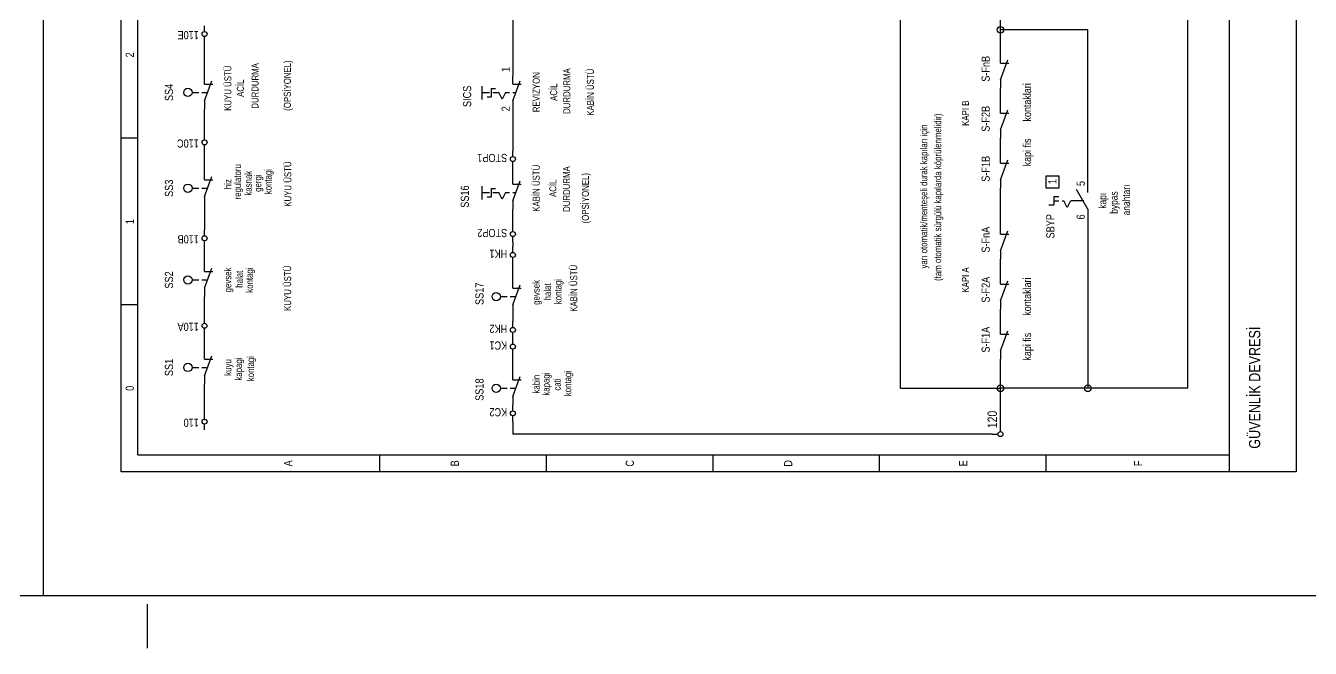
# Model space of a CAD drawing. Header units: centimetres. Extents: x 0 to 12606, y -30 to 2970.
# Drawn here: x 10481 to 11210, y -30 to 323 of the extents above; entities that cross this region are included whole.
import ezdxf
from ezdxf.enums import TextEntityAlignment as Align

# ---------------------------------------------------------------- set-up
doc = ezdxf.new("R2010")
doc.units = ezdxf.units.CM
doc.linetypes.add('CENTER', pattern=[40, 25, -5, 5, -5])
for name, color, linetype in [('SCOTT-CERCEVE', 7, 'CONTINUOUS'), ('SCOTT-EKSEN', 8, 'CENTER'), ('SCOTT-ELEKTRIK', 3, 'CONTINUOUS'), ('SCOTT-ELEKTRIK-YAZI', 4, 'CONTINUOUS')]:
    doc.layers.add(name, color=color, linetype=linetype)
doc.styles.get("Standard").update_dxf_attribs({"font": 'arial.ttf', "width": 0.8})

msp = doc.modelspace()

# ---------------------------------------------------------------- linework, layer by layer
at = {"layer": 'SCOTT-CERCEVE'}
msp.add_line((10490.9, 0), (10490.9, 2970), dxfattribs=at)
for points in [[(0, 0), (12605.87, 0), (12605.87, 2970), (0, 2970)], [(100, 0), (12580.87, 0), (12580.87, 2970), (100, 2970)]]:
    msp.add_lwpolyline(points, close=True, dxfattribs=at)
at = {"layer": 'SCOTT-EKSEN'}
msp.add_line((10550, -30), (10550, -5), dxfattribs=at)
at = {"layer": 'SCOTT-ELEKTRIK'}
for p, q in [((10535.07, 70.2), (10535.07, 1015.95)), ((10544.53, 79.66), (10544.53, 1015.95)), ((11164, 70.2), (11164, 1015.95)), ((11201.83, 1015.95), (11201.83, 70.2)), ((11140.35, 117.49), (11140.35, 564.36)), ((10977.21, 117.49), (10977.21, 528.89)), ((10757.32, 353.92), (10757.32, 294.72)), ((11033.96, 320.82), (11033.96, 332.65)), ((10582.36, 319.88), (10582.36, 323.19)), ((11083.61, 320.82), (11033.96, 320.82)), ((11033.96, 306.64), (11033.96, 320.82)), ((11083.61, 233.34), (11083.61, 320.82)), ((10582.36, 313.73), (10582.36, 317.04)), ((10582.36, 294.82), (10582.36, 313.73)), ((11033.96, 301.91), (11033.96, 306.64)), ((11033.96, 292.45), (11038.09, 303.8)), ((11033.96, 301.91), (11038.69, 301.91)), ((10582.36, 290.09), (10582.36, 294.82)), ((10582.36, 280.63), (10586.49, 291.98)), ((10757.32, 289.99), (10757.32, 294.72)), ((10757.32, 280.53), (10761.46, 291.88)), ((11033.96, 292.45), (11033.96, 287.72)), ((10575.27, 285.36), (10579.16, 285.36)), ((10580.85, 285.36), (10584.08, 285.36)), ((10582.36, 290.09), (10587.09, 290.09)), ((10739.91, 281.4), (10739.91, 288.97)), ((10739.92, 285.26), (10744.08, 285.26)), ((10745.03, 287.63), (10747.39, 287.63)), ((10745.03, 287.63), (10745.03, 282.9)), ((10745.98, 285.26), (10749.29, 285.26)), ((10751.18, 281.48), (10749.29, 285.26)), ((10753.07, 285.26), (10751.18, 281.48)), ((10753.07, 285.26), (10755.43, 285.26)), ((10757.32, 289.99), (10762.05, 289.99)), ((10757.32, 285.26), (10759.03, 285.26)), ((11033.96, 278.26), (11033.96, 287.72)), ((10582.36, 280.63), (10582.36, 275.9)), ((10742.67, 282.9), (10745.03, 282.9)), ((10757.32, 280.53), (10757.32, 275.81)), ((11033.96, 273.54), (11033.96, 278.26)), ((10582.36, 261.71), (10582.36, 275.9)), ((10757.32, 275.81), (10757.32, 252.26)), ((11033.96, 264.08), (11038.09, 275.43)), ((11033.96, 273.54), (11038.69, 273.54)), ((11033.96, 264.08), (11033.96, 259.35)), ((10544.53, 259.35), (10535.07, 259.35)), ((10582.36, 258.4), (10582.36, 261.71)), ((10582.36, 252.26), (10582.36, 255.57)), ((11033.96, 249.89), (11033.96, 259.35)), ((10582.36, 240.43), (10582.36, 252.26)), ((10757.32, 248.95), (10757.32, 252.26)), ((11033.96, 245.16), (11033.96, 249.89)), ((10757.32, 242.8), (10757.32, 246.11)), ((10757.32, 237.98), (10757.32, 242.8)), ((11033.96, 235.71), (11038.09, 247.05)), ((11033.96, 245.16), (11038.69, 245.16)), ((10582.36, 235.71), (10582.36, 240.43)), ((10582.36, 226.25), (10586.49, 237.6)), ((10582.36, 235.71), (10587.09, 235.71)), ((10757.32, 233.25), (10757.32, 237.98)), ((10757.32, 223.79), (10761.46, 235.14)), ((11033.96, 235.71), (11033.96, 230.98)), ((11059.97, 230.98), (11059.97, 238.07)), ((11059.97, 238.07), (11067.06, 238.07)), ((11067.06, 238.07), (11067.06, 230.98)), ((11083.61, 228.61), (11083.61, 233.34)), ((10575.27, 230.98), (10579.16, 230.98)), ((10580.85, 230.98), (10584.08, 230.98)), ((10582.36, 226.25), (10582.36, 221.52)), ((10739.91, 224.65), (10739.91, 232.22)), ((10739.92, 228.52), (10744.08, 228.52)), ((10742.67, 226.15), (10745.03, 226.15)), ((10745.03, 230.88), (10747.39, 230.88)), ((10745.03, 230.88), (10745.03, 226.15)), ((10745.98, 228.52), (10749.29, 228.52)), ((10751.18, 224.73), (10749.29, 228.52)), ((10753.07, 228.52), (10751.18, 224.73)), ((10753.07, 228.52), (10755.43, 228.52)), ((10757.32, 233.25), (10762.05, 233.25)), ((10757.32, 228.52), (10759.03, 228.52)), ((11033.96, 209.7), (11033.96, 230.98)), ((11067.06, 230.98), (11059.97, 230.98)), ((11064.22, 226.25), (11067.06, 226.25)), ((11064.22, 226.25), (11064.22, 221.52)), ((11083.61, 219.15), (11077.15, 230.34)), ((10582.36, 221.52), (10582.36, 207.33)), ((10757.32, 223.79), (10757.32, 219.06)), ((10757.32, 209.7), (10757.32, 219.06)), ((11061.38, 221.52), (11064.22, 221.52)), ((11064.22, 223.88), (11067.06, 223.88)), ((11068.95, 223.88), (11069.9, 223.88)), ((11071.79, 220.1), (11069.9, 223.88)), ((11073.68, 223.88), (11071.79, 220.1)), ((11081.25, 223.88), (11074.15, 223.88)), ((11083.61, 219.15), (11083.61, 214.43)), ((11083.61, 214.43), (11083.61, 117.49)), ((10582.36, 204.02), (10582.36, 207.33)), ((10757.32, 206.39), (10757.32, 209.7)), ((11033.96, 204.97), (11033.96, 209.7)), ((11033.96, 195.51), (11038.09, 206.86)), ((11033.96, 204.97), (11038.69, 204.97)), ((10582.36, 197.88), (10582.36, 201.19)), ((10582.36, 188.42), (10582.36, 197.88)), ((10757.32, 200.24), (10757.32, 203.55)), ((10757.32, 200.24), (10757.32, 197.88)), ((10757.32, 194.57), (10757.32, 197.88)), ((10757.32, 188.42), (10757.32, 191.73)), ((11033.96, 195.51), (11033.96, 190.78)), ((11033.96, 181.32), (11033.96, 190.78)), ((10582.36, 183.69), (10582.36, 188.42)), ((10582.36, 174.23), (10586.49, 185.58)), ((10582.36, 183.69), (10587.09, 183.69)), ((10757.32, 178.96), (10757.32, 188.42)), ((10575.27, 178.96), (10579.16, 178.96)), ((10580.85, 178.96), (10584.08, 178.96)), ((10757.32, 174.23), (10757.32, 178.96)), ((10757.32, 164.77), (10761.46, 176.12)), ((11033.96, 176.6), (11033.96, 181.32)), ((11033.96, 167.14), (11038.09, 178.49)), ((11033.96, 176.6), (11038.69, 176.6)), ((10582.36, 174.23), (10582.36, 169.5)), ((10582.36, 157.68), (10582.36, 169.5)), ((10750.23, 169.5), (10754.12, 169.5)), ((10755.81, 169.5), (10759.05, 169.5)), ((10757.32, 174.23), (10762.05, 174.23)), ((10544.53, 164.77), (10535.07, 164.77)), ((10757.32, 164.77), (10757.32, 160.05)), ((11033.96, 167.14), (11033.96, 162.41)), ((11033.96, 152.95), (11033.96, 162.41)), ((10582.36, 154.37), (10582.36, 157.68)), ((10757.32, 160.05), (10757.32, 155.32)), ((10757.32, 152.01), (10757.32, 155.32)), ((10582.36, 148.22), (10582.36, 151.53)), ((10582.36, 138.77), (10582.36, 148.22)), ((10757.32, 145.86), (10757.32, 149.17)), ((10757.32, 142.55), (10757.32, 145.86)), ((11033.96, 148.22), (11033.96, 152.95)), ((11033.96, 138.77), (11038.09, 150.11)), ((11033.96, 148.22), (11038.69, 148.22)), ((10582.36, 134.04), (10582.36, 138.77)), ((10757.32, 136.4), (10757.32, 139.71)), ((11033.96, 138.77), (11033.96, 134.04)), ((10582.36, 124.58), (10586.49, 135.93)), ((10582.36, 134.04), (10587.09, 134.04)), ((10757.32, 126.94), (10757.32, 136.4)), ((11033.96, 117.49), (11033.96, 134.04)), ((10575.27, 129.31), (10579.16, 129.31)), ((10580.85, 129.31), (10584.08, 129.31)), ((10582.36, 124.58), (10582.36, 119.85)), ((10757.32, 122.22), (10757.32, 126.94)), ((10757.32, 112.76), (10761.46, 124.11)), ((10582.36, 103.3), (10582.36, 119.85)), ((10750.23, 117.49), (10754.12, 117.49)), ((10755.81, 117.49), (10759.05, 117.49)), ((10757.32, 122.22), (10762.05, 122.22)), ((10977.21, 117.49), (11033.96, 117.49)), ((11033.96, 96.21), (11033.96, 117.49)), ((11083.61, 117.49), (11033.96, 117.49)), ((11140.35, 117.49), (11083.61, 117.49)), ((10757.32, 112.76), (10757.32, 108.03)), ((10582.36, 99.99), (10582.36, 103.3)), ((10757.32, 104.72), (10757.32, 108.03)), ((10582.36, 93.84), (10582.36, 97.15)), ((10757.32, 98.57), (10757.32, 101.88)), ((10757.32, 98.57), (10757.32, 91.48)), ((11033.96, 92.9), (11033.96, 96.21)), ((11029.23, 91.48), (10757.32, 91.48)), ((11029.23, 91.48), (11032.54, 91.48)), ((10544.53, 79.66), (11164, 79.66)), ((10681.66, 79.66), (10681.66, 70.2)), ((10776.24, 79.66), (10776.24, 70.2)), ((10870.81, 79.66), (10870.81, 70.2)), ((10965.39, 70.2), (10965.39, 79.66)), ((11059.97, 70.2), (11059.97, 79.66)), ((11201.83, 70.2), (10535.07, 70.2))]:
    msp.add_line(p, q, dxfattribs=at)
for centre, radius in [((11033.96, 320.82), 1.89), ((10582.36, 318.46), 1.42), ((10572.9, 285.36), 2.36), ((10582.36, 256.99), 1.42), ((10757.32, 247.53), 1.42), ((10572.9, 230.98), 2.36), ((10757.32, 204.97), 1.42), ((10582.36, 202.6), 1.42), ((10757.32, 193.15), 1.42), ((10572.9, 178.96), 2.36), ((10747.87, 169.5), 2.36), ((10582.36, 152.95), 1.42), ((10757.32, 150.59), 1.42), ((10757.32, 141.13), 1.42), ((10572.9, 129.31), 2.36), ((10747.87, 117.49), 2.36), ((11033.96, 117.49), 1.89), ((11083.61, 117.49), 1.89), ((10757.32, 103.3), 1.42), ((10582.36, 98.57), 1.42), ((11033.96, 91.48), 1.42)]:
    msp.add_circle(centre, radius, dxfattribs=at)

# ---------------------------------------------------------------- texts
at = {"layer": 'SCOTT-ELEKTRIK-YAZI', "width": 0.8}
for s, height, rotation, p in [('110E', 4.634, 180, (10579.14, 320.16)), ('(OPSİYONEL)', 3.9722, 90, (10631.34, 274.91)), ('1', 4.63, 90, (10755.53, 296.99)), ('S-FnB', 4.634, 90, (11027.9, 291.41)), ('kontaklari', 4.54, 90, (11051.36, 268.84)), ('S-F2B', 4.634, 90, (11027.9, 263.04)), ('110C', 4.634, 180, (10579.14, 258.69)), ('kapi fis', 4.54, 90, (11051.36, 243.38)), ('STOP1', 4.634, 180, (10754.11, 250.46)), ('S-F1B', 4.634, 90, (11027.9, 234.67)), ('(OPSİYONEL)', 3.9722, 90, (10800.45, 211.02)), ('5', 4.63, 90, (11081.81, 232.21)), ('110B', 4.634, 180, (10579.14, 204.31)), ('STOP2', 4.634, 180, (10754.11, 207.9)), ('S-FnA', 4.634, 90, (11027.9, 194.47)), ('HK1', 4.634, 180, (10754.11, 196.08)), ('S-F2A', 4.634, 90, (11027.9, 166.1)), ('kontaklari', 4.54, 90, (11051.36, 158.64)), ('110A', 4.634, 180, (10579.14, 154.65)), ('HK2', 4.634, 180, (10754.11, 153.52)), ('S-F1A', 4.634, 90, (11027.9, 137.73)), ('kapi fis', 4.54, 90, (11051.36, 133.19)), ('GÜVENLİK DEVRESİ', 6.3687, 90, (11181.37, 83.24)), ('KC1', 4.634, 180, (10754.11, 144.06)), ('KC2', 4.634, 180, (10754.11, 106.23)), ('120', 5.296, 90, (11031.97, 94.88)), ('110', 4.634, 180, (10579.14, 100.27))]:
    msp.add_text(s, height=height, rotation=rotation, dxfattribs=at).set_placement(p)
for s, height, p in [('2', 4.63, (10542.26, 306.64)), ('KUYU ÜSTÜ', 3.972, (10597.58, 287.72)), ('DURDURMA', 3.972, (10613, 289.02)), ('DURDURMA', 3.972, (10789.88, 286.08)), ('ACİL', 3.972, (10604.67, 287.72)), ('REVIZYON', 3.972, (10772.55, 285.48)), ('KABİN ÜSTÜ', 3.972, (10803.28, 285.48)), ('SS4', 4.634, (10564.49, 285.36)), ('ACİL', 3.972, (10782.48, 285.48)), ('KAPI B', 3.972, (11016.08, 273.54)), ('(tam otomatik sürgülü kapılarda köprülenmelidir)', 3.9722, (11000.37, 225.89)), ('yarı otomatik/menteşeli durak kapıları için', 3.9722, (10992.44, 226.25)), ('regulatoru', 3.972, (10603.07, 234.64)), ('kasnak', 3.972, (10609.18, 233.84)), ('kontagi', 3.972, (10620.41, 234.7)), ('KUYU ÜSTÜ', 3.972, (10631.63, 233.34)), ('KABİN ÜSTÜ', 3.972, (10772.55, 230.98)), ('DURDURMA', 3.972, (10789.76, 230.51)), ('SS3', 4.634, (10564.49, 230.98)), ('hiz', 3.972, (10597.59, 233.34)), ('gergi', 3.972, (10614.58, 233.86)), ('ACİL', 3.972, (10782.01, 230.98)), ('1', 4.63, (11065.73, 234.76)), ('SS16', 4.634, (10732.36, 226.25)), ('kapı', 4.256, (11094.01, 223.88)), ('bypas', 4.256, (11100.48, 222.85)), ('anahtarı', 4.256, (11107.48, 224.31)), ('1', 4.63, (10542.26, 212.06)), ('SS2', 4.634, (10564.49, 178.96)), ('gevsek', 3.972, (10597.59, 178.96)), ('halat', 3.972, (10604.07, 179.36)), ('kontagi', 3.972, (10609.83, 178.87)), ('KUYU ÜSTÜ', 3.972, (10631.51, 174.22)), ('KABİN ÜSTÜ', 3.972, (10793.83, 174.23)), ('KAPI A', 3.972, (11016.08, 178.96)), ('gevsek', 3.972, (10772.55, 171.87)), ('halat', 3.972, (10778.9, 172.19)), ('kontagi', 3.972, (10784.91, 172.34)), ('SS1', 4.634, (10564.49, 129.31)), ('kuyu', 3.972, (10597.59, 129.31)), ('kapagi', 3.972, (10603.66, 128.43)), ('kontagi', 3.972, (10610.45, 128.63)), ('kabin', 3.972, (10772.55, 119.85)), ('kapagi', 3.972, (10778.16, 119.88)), ('kontagi', 3.972, (10790.42, 120.17)), ('0', 4.63, (10542.26, 117.49)), ('cati', 3.972, (10784.49, 119.65)), ('A', 4.63, (10632.11, 74.93)), ('B', 4.63, (10726.68, 74.93)), ('C', 4.63, (10825.99, 74.93)), ('D', 4.63, (10915.83, 74.93)), ('E', 4.63, (11015.14, 74.93)), ('F', 4.63, (11114.44, 74.93))]:
    msp.add_text(s, height=height, rotation=90, dxfattribs=at).set_placement(p, align=Align.CENTER)
for s, height, p in [('SICS', 4.634, (10733.68, 289.14)), ('2', 4.63, (10755.53, 277.51)), ('SBYP', 4.634, (11064.6, 216.32)), ('6', 4.63, (11081.81, 216.13)), ('SS17', 4.634, (10740.68, 177.45)), ('SS18', 4.634, (10740.68, 123.07))]:
    msp.add_text(s, height=height, rotation=90, dxfattribs=at).set_placement(p, align=Align.RIGHT)

doc.saveas('drawing.dxf')
